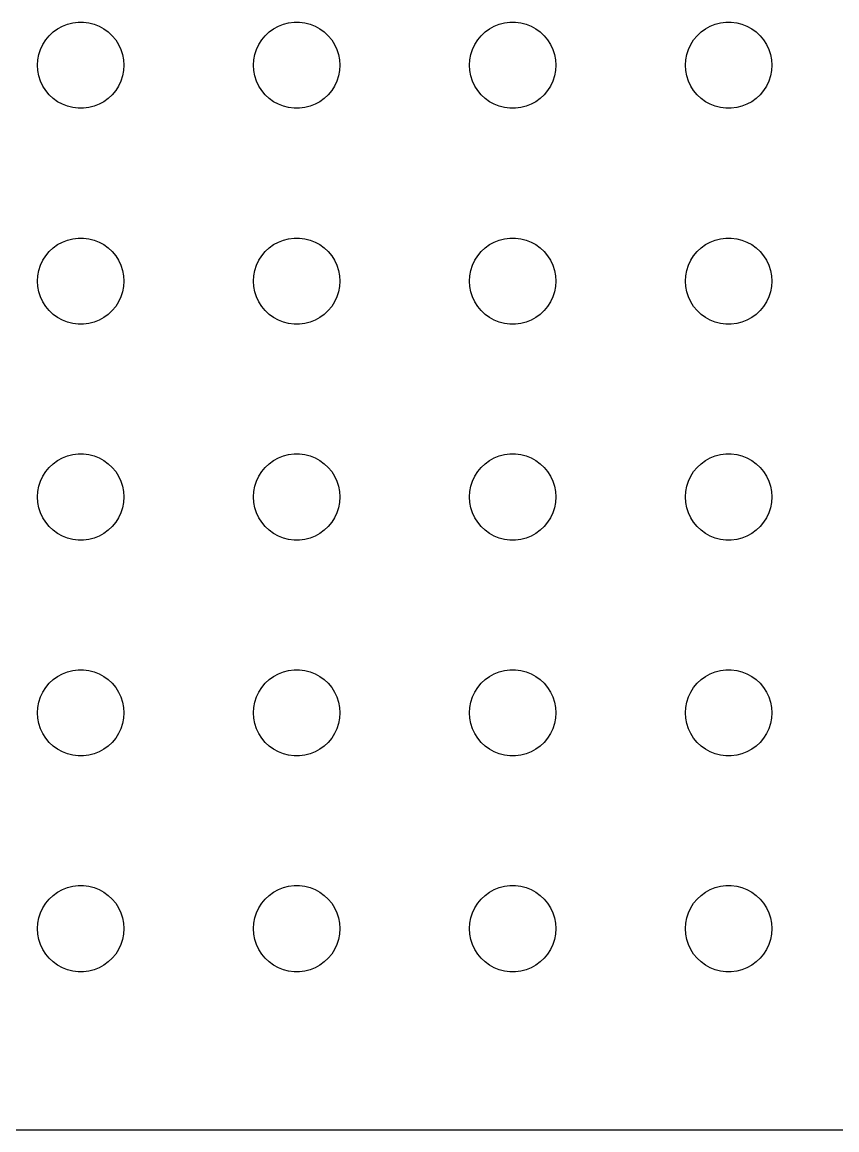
# Model space of a CAD drawing. Header units: metres. Extents: x -112 to 112, y -82 to 82.
# Drawn here: x -32.04 to -3.74, y -81.99 to -43.5 of the extents above; entities that cross this region are included whole.
import ezdxf

# ---------------------------------------------------------------- set-up
doc = ezdxf.new("R2010")
doc.units = ezdxf.units.M

msp = doc.modelspace()

# ---------------------------------------------------------------- linework, layer by layer
for p, q in [((-31.0934, -43.9732), (-30.9561, -43.8442)), ((-30.9561, -43.8442), (-30.8037, -43.7335)), ((-30.8037, -43.7335), (-30.6387, -43.6428)), ((-30.6387, -43.6428), (-30.4635, -43.5734)), ((-30.4635, -43.5734), (-30.2811, -43.5266)), ((-30.2811, -43.5266), (-30.0942, -43.503)), ((-30.0942, -43.503), (-29.9058, -43.503)), ((-29.9058, -43.503), (-29.7189, -43.5266)), ((-29.7189, -43.5266), (-29.5365, -43.5734)), ((-29.5365, -43.5734), (-29.3613, -43.6428)), ((-29.3613, -43.6428), (-29.1963, -43.7335)), ((-29.1963, -43.7335), (-29.0439, -43.8442)), ((-29.0439, -43.8442), (-28.9065, -43.9732)), ((-23.5934, -43.9732), (-23.4561, -43.8442)), ((-23.4561, -43.8442), (-23.3037, -43.7335)), ((-23.3037, -43.7335), (-23.1387, -43.6428)), ((-23.1387, -43.6428), (-22.9635, -43.5734)), ((-22.9635, -43.5734), (-22.7811, -43.5266)), ((-22.7811, -43.5266), (-22.5942, -43.503)), ((-22.5942, -43.503), (-22.4058, -43.503)), ((-22.4058, -43.503), (-22.2189, -43.5266)), ((-22.2189, -43.5266), (-22.0365, -43.5734)), ((-22.0365, -43.5734), (-21.8613, -43.6428)), ((-21.8613, -43.6428), (-21.6963, -43.7335)), ((-21.6963, -43.7335), (-21.5439, -43.8442)), ((-21.5439, -43.8442), (-21.4065, -43.9732)), ((-16.0934, -43.9732), (-15.9561, -43.8442)), ((-15.9561, -43.8442), (-15.8037, -43.7335)), ((-15.8037, -43.7335), (-15.6387, -43.6428)), ((-15.6387, -43.6428), (-15.4635, -43.5734)), ((-15.4635, -43.5734), (-15.2811, -43.5266)), ((-15.2811, -43.5266), (-15.0942, -43.503)), ((-15.0942, -43.503), (-14.9058, -43.503)), ((-14.9058, -43.503), (-14.7189, -43.5266)), ((-14.7189, -43.5266), (-14.5365, -43.5734)), ((-14.5365, -43.5734), (-14.3613, -43.6428)), ((-14.3613, -43.6428), (-14.1963, -43.7335)), ((-14.1963, -43.7335), (-14.0439, -43.8442)), ((-14.0439, -43.8442), (-13.9065, -43.9732)), ((-8.59344, -43.9732), (-8.45613, -43.8442)), ((-8.45613, -43.8442), (-8.30373, -43.7335)), ((-8.30373, -43.7335), (-8.13866, -43.6428)), ((-8.13866, -43.6428), (-7.96352, -43.5734)), ((-7.96352, -43.5734), (-7.78107, -43.5266)), ((-7.78107, -43.5266), (-7.59418, -43.503)), ((-7.59418, -43.503), (-7.40581, -43.503)), ((-7.40581, -43.503), (-7.21892, -43.5266)), ((-7.21892, -43.5266), (-7.03647, -43.5734)), ((-7.03647, -43.5734), (-6.86133, -43.6428)), ((-6.86133, -43.6428), (-6.69626, -43.7335)), ((-6.69626, -43.7335), (-6.54385, -43.8442)), ((-6.54385, -43.8442), (-6.40654, -43.9732)), ((-31.3145, -44.2774), (-31.2135, -44.1183)), ((-31.2135, -44.1183), (-31.0934, -43.9732)), ((-28.9065, -43.9732), (-28.7865, -44.1183)), ((-28.7865, -44.1183), (-28.6855, -44.2774)), ((-23.8145, -44.2774), (-23.7135, -44.1183)), ((-23.7135, -44.1183), (-23.5934, -43.9732)), ((-21.4065, -43.9732), (-21.2865, -44.1183)), ((-21.2865, -44.1183), (-21.1855, -44.2774)), ((-16.3145, -44.2774), (-16.2135, -44.1183)), ((-16.2135, -44.1183), (-16.0934, -43.9732)), ((-13.9065, -43.9732), (-13.7865, -44.1183)), ((-13.7865, -44.1183), (-13.6855, -44.2774)), ((-8.81445, -44.2774), (-8.71352, -44.1183)), ((-8.71352, -44.1183), (-8.59344, -43.9732)), ((-6.40654, -43.9732), (-6.28647, -44.1183)), ((-6.28647, -44.1183), (-6.18553, -44.2774)), ((-31.4882, -44.812), (-31.4529, -44.627)), ((-31.4529, -44.627), (-31.3947, -44.4478)), ((-31.3947, -44.4478), (-31.3145, -44.2774)), ((-28.6855, -44.2774), (-28.6053, -44.4478)), ((-28.6053, -44.4478), (-28.5471, -44.627)), ((-28.5471, -44.627), (-28.5118, -44.812)), ((-23.9882, -44.812), (-23.9529, -44.627)), ((-23.9529, -44.627), (-23.8947, -44.4478)), ((-23.8947, -44.4478), (-23.8145, -44.2774)), ((-21.1855, -44.2774), (-21.1053, -44.4478)), ((-21.1053, -44.4478), (-21.0471, -44.627)), ((-21.0471, -44.627), (-21.0118, -44.812)), ((-16.4882, -44.812), (-16.4529, -44.627)), ((-16.4529, -44.627), (-16.3947, -44.4478)), ((-16.3947, -44.4478), (-16.3145, -44.2774)), ((-13.6855, -44.2774), (-13.6053, -44.4478)), ((-13.6053, -44.4478), (-13.5471, -44.627)), ((-13.5471, -44.627), (-13.5118, -44.812)), ((-8.98816, -44.812), (-8.95287, -44.627)), ((-8.95287, -44.627), (-8.89465, -44.4478)), ((-8.89465, -44.4478), (-8.81445, -44.2774)), ((-6.18553, -44.2774), (-6.10533, -44.4478)), ((-6.10533, -44.4478), (-6.04712, -44.627)), ((-6.04712, -44.627), (-6.01183, -44.812)), ((-31.5, -45), (-31.4882, -44.812)), ((-31.4882, -45.188), (-31.5, -45)), ((-28.5118, -44.812), (-28.5, -45)), ((-28.5, -45), (-28.5118, -45.188)), ((-24, -45), (-23.9882, -44.812)), ((-23.9882, -45.188), (-24, -45)), ((-21.0118, -44.812), (-21, -45)), ((-21, -45), (-21.0118, -45.188)), ((-16.5, -45), (-16.4882, -44.812)), ((-16.4882, -45.188), (-16.5, -45)), ((-13.5118, -44.812), (-13.5, -45)), ((-13.5, -45), (-13.5118, -45.188)), ((-9, -45), (-8.98816, -44.812)), ((-8.98816, -45.188), (-9, -45)), ((-6.01183, -44.812), (-6, -45)), ((-6, -45), (-6.01183, -45.188)), ((-31.4529, -45.373), (-31.4882, -45.188)), ((-31.3947, -45.5522), (-31.4529, -45.373)), ((-28.5471, -45.373), (-28.6053, -45.5522)), ((-28.5118, -45.188), (-28.5471, -45.373)), ((-23.9529, -45.373), (-23.9882, -45.188)), ((-23.8947, -45.5522), (-23.9529, -45.373)), ((-21.0471, -45.373), (-21.1053, -45.5522)), ((-21.0118, -45.188), (-21.0471, -45.373)), ((-16.4529, -45.373), (-16.4882, -45.188)), ((-16.3947, -45.5522), (-16.4529, -45.373)), ((-13.5471, -45.373), (-13.6053, -45.5522)), ((-13.5118, -45.188), (-13.5471, -45.373)), ((-8.95287, -45.373), (-8.98816, -45.188)), ((-8.89465, -45.5522), (-8.95287, -45.373)), ((-6.04712, -45.373), (-6.10533, -45.5522)), ((-6.01183, -45.188), (-6.04712, -45.373)), ((-31.3145, -45.7226), (-31.3947, -45.5522)), ((-31.2135, -45.8817), (-31.3145, -45.7226)), ((-28.6855, -45.7226), (-28.7865, -45.8817)), ((-28.6053, -45.5522), (-28.6855, -45.7226)), ((-23.8145, -45.7226), (-23.8947, -45.5522)), ((-23.7135, -45.8817), (-23.8145, -45.7226)), ((-21.1855, -45.7226), (-21.2865, -45.8817)), ((-21.1053, -45.5522), (-21.1855, -45.7226)), ((-16.3145, -45.7226), (-16.3947, -45.5522)), ((-16.2135, -45.8817), (-16.3145, -45.7226)), ((-13.6855, -45.7226), (-13.7865, -45.8817)), ((-13.6053, -45.5522), (-13.6855, -45.7226)), ((-8.81445, -45.7226), (-8.89465, -45.5522)), ((-8.71352, -45.8817), (-8.81445, -45.7226)), ((-6.18553, -45.7226), (-6.28647, -45.8817)), ((-6.10533, -45.5522), (-6.18553, -45.7226)), ((-31.0934, -46.0268), (-31.2135, -45.8817)), ((-30.9561, -46.1558), (-31.0934, -46.0268)), ((-30.8037, -46.2665), (-30.9561, -46.1558)), ((-29.0439, -46.1558), (-29.1963, -46.2665)), ((-28.9065, -46.0268), (-29.0439, -46.1558)), ((-28.7865, -45.8817), (-28.9065, -46.0268)), ((-23.5934, -46.0268), (-23.7135, -45.8817)), ((-23.4561, -46.1558), (-23.5934, -46.0268)), ((-23.3037, -46.2665), (-23.4561, -46.1558)), ((-21.5439, -46.1558), (-21.6963, -46.2665)), ((-21.4065, -46.0268), (-21.5439, -46.1558)), ((-21.2865, -45.8817), (-21.4065, -46.0268)), ((-16.0934, -46.0268), (-16.2135, -45.8817)), ((-15.9561, -46.1558), (-16.0934, -46.0268)), ((-15.8037, -46.2665), (-15.9561, -46.1558)), ((-14.0439, -46.1558), (-14.1963, -46.2665)), ((-13.9065, -46.0268), (-14.0439, -46.1558)), ((-13.7865, -45.8817), (-13.9065, -46.0268)), ((-8.59344, -46.0268), (-8.71352, -45.8817)), ((-8.45613, -46.1558), (-8.59344, -46.0268)), ((-8.30373, -46.2665), (-8.45613, -46.1558)), ((-6.54385, -46.1558), (-6.69626, -46.2665)), ((-6.40654, -46.0268), (-6.54385, -46.1558)), ((-6.28647, -45.8817), (-6.40654, -46.0268)), ((-30.6387, -46.3572), (-30.8037, -46.2665)), ((-30.4635, -46.4266), (-30.6387, -46.3572)), ((-30.2811, -46.4734), (-30.4635, -46.4266)), ((-30.0942, -46.497), (-30.2811, -46.4734)), ((-29.9058, -46.497), (-30.0942, -46.497)), ((-29.7189, -46.4734), (-29.9058, -46.497)), ((-29.5365, -46.4266), (-29.7189, -46.4734)), ((-29.3613, -46.3572), (-29.5365, -46.4266)), ((-29.1963, -46.2665), (-29.3613, -46.3572)), ((-23.1387, -46.3572), (-23.3037, -46.2665)), ((-22.9635, -46.4266), (-23.1387, -46.3572)), ((-22.7811, -46.4734), (-22.9635, -46.4266)), ((-22.5942, -46.497), (-22.7811, -46.4734)), ((-22.4058, -46.497), (-22.5942, -46.497)), ((-22.2189, -46.4734), (-22.4058, -46.497)), ((-22.0365, -46.4266), (-22.2189, -46.4734)), ((-21.8613, -46.3572), (-22.0365, -46.4266)), ((-21.6963, -46.2665), (-21.8613, -46.3572)), ((-15.6387, -46.3572), (-15.8037, -46.2665)), ((-15.4635, -46.4266), (-15.6387, -46.3572)), ((-15.2811, -46.4734), (-15.4635, -46.4266)), ((-15.0942, -46.497), (-15.2811, -46.4734)), ((-14.9058, -46.497), (-15.0942, -46.497)), ((-14.7189, -46.4734), (-14.9058, -46.497)), ((-14.5365, -46.4266), (-14.7189, -46.4734)), ((-14.3613, -46.3572), (-14.5365, -46.4266)), ((-14.1963, -46.2665), (-14.3613, -46.3572)), ((-8.13866, -46.3572), (-8.30373, -46.2665)), ((-7.96352, -46.4266), (-8.13866, -46.3572)), ((-7.78107, -46.4734), (-7.96352, -46.4266)), ((-7.59418, -46.497), (-7.78107, -46.4734)), ((-7.40581, -46.497), (-7.59418, -46.497)), ((-7.21892, -46.4734), (-7.40581, -46.497)), ((-7.03647, -46.4266), (-7.21892, -46.4734)), ((-6.86133, -46.3572), (-7.03647, -46.4266)), ((-6.69626, -46.2665), (-6.86133, -46.3572)), ((-30.8037, -51.2335), (-30.6387, -51.1428)), ((-30.6387, -51.1428), (-30.4635, -51.0734)), ((-30.4635, -51.0734), (-30.2811, -51.0266)), ((-30.2811, -51.0266), (-30.0942, -51.003)), ((-30.0942, -51.003), (-29.9058, -51.003)), ((-29.9058, -51.003), (-29.7189, -51.0266)), ((-29.7189, -51.0266), (-29.5365, -51.0734)), ((-29.5365, -51.0734), (-29.3613, -51.1428)), ((-29.3613, -51.1428), (-29.1963, -51.2335)), ((-23.3037, -51.2335), (-23.1387, -51.1428)), ((-23.1387, -51.1428), (-22.9635, -51.0734)), ((-22.9635, -51.0734), (-22.7811, -51.0266)), ((-22.7811, -51.0266), (-22.5942, -51.003)), ((-22.5942, -51.003), (-22.4058, -51.003)), ((-22.4058, -51.003), (-22.2189, -51.0266)), ((-22.2189, -51.0266), (-22.0365, -51.0734)), ((-22.0365, -51.0734), (-21.8613, -51.1428)), ((-21.8613, -51.1428), (-21.6963, -51.2335)), ((-15.8037, -51.2335), (-15.6387, -51.1428)), ((-15.6387, -51.1428), (-15.4635, -51.0734)), ((-15.4635, -51.0734), (-15.2811, -51.0266)), ((-15.2811, -51.0266), (-15.0942, -51.003)), ((-15.0942, -51.003), (-14.9058, -51.003)), ((-14.9058, -51.003), (-14.7189, -51.0266)), ((-14.7189, -51.0266), (-14.5365, -51.0734)), ((-14.5365, -51.0734), (-14.3613, -51.1428)), ((-14.3613, -51.1428), (-14.1963, -51.2335)), ((-8.30373, -51.2335), (-8.13866, -51.1428)), ((-8.13866, -51.1428), (-7.96352, -51.0734)), ((-7.96352, -51.0734), (-7.78107, -51.0266)), ((-7.78107, -51.0266), (-7.59418, -51.003)), ((-7.59418, -51.003), (-7.40581, -51.003)), ((-7.40581, -51.003), (-7.21892, -51.0266)), ((-7.21892, -51.0266), (-7.03647, -51.0734)), ((-7.03647, -51.0734), (-6.86133, -51.1428)), ((-6.86133, -51.1428), (-6.69626, -51.2335)), ((-31.2135, -51.6183), (-31.0934, -51.4732)), ((-31.0934, -51.4732), (-30.9561, -51.3442)), ((-30.9561, -51.3442), (-30.8037, -51.2335)), ((-29.1963, -51.2335), (-29.0439, -51.3442)), ((-29.0439, -51.3442), (-28.9065, -51.4732)), ((-28.9065, -51.4732), (-28.7865, -51.6183)), ((-23.7135, -51.6183), (-23.5934, -51.4732)), ((-23.5934, -51.4732), (-23.4561, -51.3442)), ((-23.4561, -51.3442), (-23.3037, -51.2335)), ((-21.6963, -51.2335), (-21.5439, -51.3442)), ((-21.5439, -51.3442), (-21.4065, -51.4732)), ((-21.4065, -51.4732), (-21.2865, -51.6183)), ((-16.2135, -51.6183), (-16.0934, -51.4732)), ((-16.0934, -51.4732), (-15.9561, -51.3442)), ((-15.9561, -51.3442), (-15.8037, -51.2335)), ((-14.1963, -51.2335), (-14.0439, -51.3442)), ((-14.0439, -51.3442), (-13.9065, -51.4732)), ((-13.9065, -51.4732), (-13.7865, -51.6183)), ((-8.71352, -51.6183), (-8.59344, -51.4732)), ((-8.59344, -51.4732), (-8.45613, -51.3442)), ((-8.45613, -51.3442), (-8.30373, -51.2335)), ((-6.69626, -51.2335), (-6.54385, -51.3442)), ((-6.54385, -51.3442), (-6.40654, -51.4732)), ((-6.40654, -51.4732), (-6.28647, -51.6183)), ((-31.4529, -52.127), (-31.3947, -51.9478)), ((-31.3947, -51.9478), (-31.3145, -51.7774)), ((-31.3145, -51.7774), (-31.2135, -51.6183)), ((-28.7865, -51.6183), (-28.6855, -51.7774)), ((-28.6855, -51.7774), (-28.6053, -51.9478)), ((-28.6053, -51.9478), (-28.5471, -52.127)), ((-23.9529, -52.127), (-23.8947, -51.9478)), ((-23.8947, -51.9478), (-23.8145, -51.7774)), ((-23.8145, -51.7774), (-23.7135, -51.6183)), ((-21.2865, -51.6183), (-21.1855, -51.7774)), ((-21.1855, -51.7774), (-21.1053, -51.9478)), ((-21.1053, -51.9478), (-21.0471, -52.127)), ((-16.4529, -52.127), (-16.3947, -51.9478)), ((-16.3947, -51.9478), (-16.3145, -51.7774)), ((-16.3145, -51.7774), (-16.2135, -51.6183)), ((-13.7865, -51.6183), (-13.6855, -51.7774)), ((-13.6855, -51.7774), (-13.6053, -51.9478)), ((-13.6053, -51.9478), (-13.5471, -52.127)), ((-8.95287, -52.127), (-8.89465, -51.9478)), ((-8.89465, -51.9478), (-8.81445, -51.7774)), ((-8.81445, -51.7774), (-8.71352, -51.6183)), ((-6.28647, -51.6183), (-6.18553, -51.7774)), ((-6.18553, -51.7774), (-6.10533, -51.9478)), ((-6.10533, -51.9478), (-6.04712, -52.127)), ((-31.5, -52.5), (-31.4882, -52.312)), ((-31.4882, -52.312), (-31.4529, -52.127)), ((-28.5471, -52.127), (-28.5118, -52.312)), ((-28.5118, -52.312), (-28.5, -52.5)), ((-24, -52.5), (-23.9882, -52.312)), ((-23.9882, -52.312), (-23.9529, -52.127)), ((-21.0471, -52.127), (-21.0118, -52.312)), ((-21.0118, -52.312), (-21, -52.5)), ((-16.5, -52.5), (-16.4882, -52.312)), ((-16.4882, -52.312), (-16.4529, -52.127)), ((-13.5471, -52.127), (-13.5118, -52.312)), ((-13.5118, -52.312), (-13.5, -52.5)), ((-9, -52.5), (-8.98816, -52.312)), ((-8.98816, -52.312), (-8.95287, -52.127)), ((-6.04712, -52.127), (-6.01183, -52.312)), ((-6.01183, -52.312), (-6, -52.5)), ((-31.4882, -52.688), (-31.5, -52.5)), ((-31.4529, -52.873), (-31.4882, -52.688)), ((-28.5118, -52.688), (-28.5471, -52.873)), ((-28.5, -52.5), (-28.5118, -52.688)), ((-23.9882, -52.688), (-24, -52.5)), ((-23.9529, -52.873), (-23.9882, -52.688)), ((-21.0118, -52.688), (-21.0471, -52.873)), ((-21, -52.5), (-21.0118, -52.688)), ((-16.4882, -52.688), (-16.5, -52.5)), ((-16.4529, -52.873), (-16.4882, -52.688)), ((-13.5118, -52.688), (-13.5471, -52.873)), ((-13.5, -52.5), (-13.5118, -52.688)), ((-8.98816, -52.688), (-9, -52.5)), ((-8.95287, -52.873), (-8.98816, -52.688)), ((-6.01183, -52.688), (-6.04712, -52.873)), ((-6, -52.5), (-6.01183, -52.688)), ((-31.3947, -53.0522), (-31.4529, -52.873)), ((-31.3145, -53.2226), (-31.3947, -53.0522)), ((-28.6053, -53.0522), (-28.6855, -53.2226)), ((-28.5471, -52.873), (-28.6053, -53.0522)), ((-23.8947, -53.0522), (-23.9529, -52.873)), ((-23.8145, -53.2226), (-23.8947, -53.0522)), ((-21.1053, -53.0522), (-21.1855, -53.2226)), ((-21.0471, -52.873), (-21.1053, -53.0522)), ((-16.3947, -53.0522), (-16.4529, -52.873)), ((-16.3145, -53.2226), (-16.3947, -53.0522)), ((-13.6053, -53.0522), (-13.6855, -53.2226)), ((-13.5471, -52.873), (-13.6053, -53.0522)), ((-8.89465, -53.0522), (-8.95287, -52.873)), ((-8.81445, -53.2226), (-8.89465, -53.0522)), ((-6.10533, -53.0522), (-6.18553, -53.2226)), ((-6.04712, -52.873), (-6.10533, -53.0522)), ((-31.2135, -53.3817), (-31.3145, -53.2226)), ((-31.0934, -53.5268), (-31.2135, -53.3817)), ((-28.7865, -53.3817), (-28.9065, -53.5268)), ((-28.6855, -53.2226), (-28.7865, -53.3817)), ((-23.7135, -53.3817), (-23.8145, -53.2226)), ((-23.5934, -53.5268), (-23.7135, -53.3817)), ((-21.2865, -53.3817), (-21.4065, -53.5268)), ((-21.1855, -53.2226), (-21.2865, -53.3817)), ((-16.2135, -53.3817), (-16.3145, -53.2226)), ((-16.0934, -53.5268), (-16.2135, -53.3817)), ((-13.7865, -53.3817), (-13.9065, -53.5268)), ((-13.6855, -53.2226), (-13.7865, -53.3817)), ((-8.71352, -53.3817), (-8.81445, -53.2226)), ((-8.59344, -53.5268), (-8.71352, -53.3817)), ((-6.28647, -53.3817), (-6.40654, -53.5268)), ((-6.18553, -53.2226), (-6.28647, -53.3817)), ((-30.9561, -53.6558), (-31.0934, -53.5268)), ((-30.8037, -53.7665), (-30.9561, -53.6558)), ((-30.6387, -53.8572), (-30.8037, -53.7665)), ((-30.4635, -53.9266), (-30.6387, -53.8572)), ((-29.3613, -53.8572), (-29.5365, -53.9266)), ((-29.1963, -53.7665), (-29.3613, -53.8572)), ((-29.0439, -53.6558), (-29.1963, -53.7665)), ((-28.9065, -53.5268), (-29.0439, -53.6558)), ((-23.4561, -53.6558), (-23.5934, -53.5268)), ((-23.3037, -53.7665), (-23.4561, -53.6558)), ((-23.1387, -53.8572), (-23.3037, -53.7665)), ((-22.9635, -53.9266), (-23.1387, -53.8572)), ((-21.8613, -53.8572), (-22.0365, -53.9266)), ((-21.6963, -53.7665), (-21.8613, -53.8572)), ((-21.5439, -53.6558), (-21.6963, -53.7665)), ((-21.4065, -53.5268), (-21.5439, -53.6558)), ((-15.9561, -53.6558), (-16.0934, -53.5268)), ((-15.8037, -53.7665), (-15.9561, -53.6558)), ((-15.6387, -53.8572), (-15.8037, -53.7665)), ((-15.4635, -53.9266), (-15.6387, -53.8572)), ((-14.3613, -53.8572), (-14.5365, -53.9266)), ((-14.1963, -53.7665), (-14.3613, -53.8572)), ((-14.0439, -53.6558), (-14.1963, -53.7665)), ((-13.9065, -53.5268), (-14.0439, -53.6558)), ((-8.45613, -53.6558), (-8.59344, -53.5268)), ((-8.30373, -53.7665), (-8.45613, -53.6558)), ((-8.13866, -53.8572), (-8.30373, -53.7665)), ((-7.96352, -53.9266), (-8.13866, -53.8572)), ((-6.86133, -53.8572), (-7.03647, -53.9266)), ((-6.69626, -53.7665), (-6.86133, -53.8572)), ((-6.54385, -53.6558), (-6.69626, -53.7665)), ((-6.40654, -53.5268), (-6.54385, -53.6558)), ((-30.2811, -53.9734), (-30.4635, -53.9266)), ((-30.0942, -53.997), (-30.2811, -53.9734)), ((-29.9058, -53.997), (-30.0942, -53.997)), ((-29.7189, -53.9734), (-29.9058, -53.997)), ((-29.5365, -53.9266), (-29.7189, -53.9734)), ((-22.7811, -53.9734), (-22.9635, -53.9266)), ((-22.5942, -53.997), (-22.7811, -53.9734)), ((-22.4058, -53.997), (-22.5942, -53.997)), ((-22.2189, -53.9734), (-22.4058, -53.997)), ((-22.0365, -53.9266), (-22.2189, -53.9734)), ((-15.2811, -53.9734), (-15.4635, -53.9266)), ((-15.0942, -53.997), (-15.2811, -53.9734)), ((-14.9058, -53.997), (-15.0942, -53.997)), ((-14.7189, -53.9734), (-14.9058, -53.997)), ((-14.5365, -53.9266), (-14.7189, -53.9734)), ((-7.78107, -53.9734), (-7.96352, -53.9266)), ((-7.59418, -53.997), (-7.78107, -53.9734)), ((-7.40581, -53.997), (-7.59418, -53.997)), ((-7.21892, -53.9734), (-7.40581, -53.997)), ((-7.03647, -53.9266), (-7.21892, -53.9734)), ((-31.0934, -58.9732), (-30.9561, -58.8442)), ((-30.9561, -58.8442), (-30.8037, -58.7335)), ((-30.8037, -58.7335), (-30.6387, -58.6428)), ((-30.6387, -58.6428), (-30.4635, -58.5734)), ((-30.4635, -58.5734), (-30.2811, -58.5266)), ((-30.2811, -58.5266), (-30.0942, -58.503)), ((-30.0942, -58.503), (-29.9058, -58.503)), ((-29.9058, -58.503), (-29.7189, -58.5266)), ((-29.7189, -58.5266), (-29.5365, -58.5734)), ((-29.5365, -58.5734), (-29.3613, -58.6428)), ((-29.3613, -58.6428), (-29.1963, -58.7335)), ((-29.1963, -58.7335), (-29.0439, -58.8442)), ((-29.0439, -58.8442), (-28.9065, -58.9732)), ((-23.5934, -58.9732), (-23.4561, -58.8442)), ((-23.4561, -58.8442), (-23.3037, -58.7335)), ((-23.3037, -58.7335), (-23.1387, -58.6428)), ((-23.1387, -58.6428), (-22.9635, -58.5734)), ((-22.9635, -58.5734), (-22.7811, -58.5266)), ((-22.7811, -58.5266), (-22.5942, -58.503)), ((-22.5942, -58.503), (-22.4058, -58.503)), ((-22.4058, -58.503), (-22.2189, -58.5266)), ((-22.2189, -58.5266), (-22.0365, -58.5734)), ((-22.0365, -58.5734), (-21.8613, -58.6428)), ((-21.8613, -58.6428), (-21.6963, -58.7335)), ((-21.6963, -58.7335), (-21.5439, -58.8442)), ((-21.5439, -58.8442), (-21.4065, -58.9732)), ((-16.0934, -58.9732), (-15.9561, -58.8442)), ((-15.9561, -58.8442), (-15.8037, -58.7335)), ((-15.8037, -58.7335), (-15.6387, -58.6428)), ((-15.6387, -58.6428), (-15.4635, -58.5734)), ((-15.4635, -58.5734), (-15.2811, -58.5266)), ((-15.2811, -58.5266), (-15.0942, -58.503)), ((-15.0942, -58.503), (-14.9058, -58.503)), ((-14.9058, -58.503), (-14.7189, -58.5266)), ((-14.7189, -58.5266), (-14.5365, -58.5734)), ((-14.5365, -58.5734), (-14.3613, -58.6428)), ((-14.3613, -58.6428), (-14.1963, -58.7335)), ((-14.1963, -58.7335), (-14.0439, -58.8442)), ((-14.0439, -58.8442), (-13.9065, -58.9732)), ((-8.59344, -58.9732), (-8.45613, -58.8442)), ((-8.45613, -58.8442), (-8.30373, -58.7335)), ((-8.30373, -58.7335), (-8.13866, -58.6428)), ((-8.13866, -58.6428), (-7.96352, -58.5734)), ((-7.96352, -58.5734), (-7.78107, -58.5266)), ((-7.78107, -58.5266), (-7.59418, -58.503)), ((-7.59418, -58.503), (-7.40581, -58.503)), ((-7.40581, -58.503), (-7.21892, -58.5266)), ((-7.21892, -58.5266), (-7.03647, -58.5734)), ((-7.03647, -58.5734), (-6.86133, -58.6428)), ((-6.86133, -58.6428), (-6.69626, -58.7335)), ((-6.69626, -58.7335), (-6.54385, -58.8442)), ((-6.54385, -58.8442), (-6.40654, -58.9732)), ((-31.3145, -59.2774), (-31.2135, -59.1183)), ((-31.2135, -59.1183), (-31.0934, -58.9732)), ((-28.9065, -58.9732), (-28.7865, -59.1183)), ((-28.7865, -59.1183), (-28.6855, -59.2774)), ((-23.8145, -59.2774), (-23.7135, -59.1183)), ((-23.7135, -59.1183), (-23.5934, -58.9732)), ((-21.4065, -58.9732), (-21.2865, -59.1183)), ((-21.2865, -59.1183), (-21.1855, -59.2774)), ((-16.3145, -59.2774), (-16.2135, -59.1183)), ((-16.2135, -59.1183), (-16.0934, -58.9732)), ((-13.9065, -58.9732), (-13.7865, -59.1183)), ((-13.7865, -59.1183), (-13.6855, -59.2774)), ((-8.81445, -59.2774), (-8.71352, -59.1183)), ((-8.71352, -59.1183), (-8.59344, -58.9732)), ((-6.40654, -58.9732), (-6.28647, -59.1183)), ((-6.28647, -59.1183), (-6.18553, -59.2774)), ((-31.4882, -59.812), (-31.4529, -59.627)), ((-31.4529, -59.627), (-31.3947, -59.4478)), ((-31.3947, -59.4478), (-31.3145, -59.2774)), ((-28.6855, -59.2774), (-28.6053, -59.4478)), ((-28.6053, -59.4478), (-28.5471, -59.627)), ((-28.5471, -59.627), (-28.5118, -59.812)), ((-23.9882, -59.812), (-23.9529, -59.627)), ((-23.9529, -59.627), (-23.8947, -59.4478)), ((-23.8947, -59.4478), (-23.8145, -59.2774)), ((-21.1855, -59.2774), (-21.1053, -59.4478)), ((-21.1053, -59.4478), (-21.0471, -59.627)), ((-21.0471, -59.627), (-21.0118, -59.812)), ((-16.4882, -59.812), (-16.4529, -59.627)), ((-16.4529, -59.627), (-16.3947, -59.4478)), ((-16.3947, -59.4478), (-16.3145, -59.2774)), ((-13.6855, -59.2774), (-13.6053, -59.4478)), ((-13.6053, -59.4478), (-13.5471, -59.627)), ((-13.5471, -59.627), (-13.5118, -59.812)), ((-8.98816, -59.812), (-8.95287, -59.627)), ((-8.95287, -59.627), (-8.89465, -59.4478)), ((-8.89465, -59.4478), (-8.81445, -59.2774)), ((-6.18553, -59.2774), (-6.10533, -59.4478)), ((-6.10533, -59.4478), (-6.04712, -59.627)), ((-6.04712, -59.627), (-6.01183, -59.812)), ((-31.5, -60), (-31.4882, -59.812)), ((-31.4882, -60.188), (-31.5, -60)), ((-28.5118, -59.812), (-28.5, -60)), ((-28.5, -60), (-28.5118, -60.188)), ((-24, -60), (-23.9882, -59.812)), ((-23.9882, -60.188), (-24, -60)), ((-21.0118, -59.812), (-21, -60)), ((-21, -60), (-21.0118, -60.188)), ((-16.5, -60), (-16.4882, -59.812)), ((-16.4882, -60.188), (-16.5, -60)), ((-13.5118, -59.812), (-13.5, -60)), ((-13.5, -60), (-13.5118, -60.188)), ((-9, -60), (-8.98816, -59.812)), ((-8.98816, -60.188), (-9, -60)), ((-6.01183, -59.812), (-6, -60)), ((-6, -60), (-6.01183, -60.188)), ((-31.4529, -60.373), (-31.4882, -60.188)), ((-31.3947, -60.5522), (-31.4529, -60.373)), ((-28.5471, -60.373), (-28.6053, -60.5522)), ((-28.5118, -60.188), (-28.5471, -60.373)), ((-23.9529, -60.373), (-23.9882, -60.188)), ((-23.8947, -60.5522), (-23.9529, -60.373)), ((-21.0471, -60.373), (-21.1053, -60.5522)), ((-21.0118, -60.188), (-21.0471, -60.373)), ((-16.4529, -60.373), (-16.4882, -60.188)), ((-16.3947, -60.5522), (-16.4529, -60.373)), ((-13.5471, -60.373), (-13.6053, -60.5522)), ((-13.5118, -60.188), (-13.5471, -60.373)), ((-8.95287, -60.373), (-8.98816, -60.188)), ((-8.89465, -60.5522), (-8.95287, -60.373)), ((-6.04712, -60.373), (-6.10533, -60.5522)), ((-6.01183, -60.188), (-6.04712, -60.373)), ((-31.3145, -60.7226), (-31.3947, -60.5522)), ((-31.2135, -60.8817), (-31.3145, -60.7226)), ((-28.6855, -60.7226), (-28.7865, -60.8817)), ((-28.6053, -60.5522), (-28.6855, -60.7226)), ((-23.8145, -60.7226), (-23.8947, -60.5522)), ((-23.7135, -60.8817), (-23.8145, -60.7226)), ((-21.1855, -60.7226), (-21.2865, -60.8817)), ((-21.1053, -60.5522), (-21.1855, -60.7226)), ((-16.3145, -60.7226), (-16.3947, -60.5522)), ((-16.2135, -60.8817), (-16.3145, -60.7226)), ((-13.6855, -60.7226), (-13.7865, -60.8817)), ((-13.6053, -60.5522), (-13.6855, -60.7226)), ((-8.81445, -60.7226), (-8.89465, -60.5522)), ((-8.71352, -60.8817), (-8.81445, -60.7226)), ((-6.18553, -60.7226), (-6.28647, -60.8817)), ((-6.10533, -60.5522), (-6.18553, -60.7226)), ((-31.0934, -61.0268), (-31.2135, -60.8817)), ((-30.9561, -61.1558), (-31.0934, -61.0268)), ((-30.8037, -61.2665), (-30.9561, -61.1558)), ((-29.0439, -61.1558), (-29.1963, -61.2665)), ((-28.9065, -61.0268), (-29.0439, -61.1558)), ((-28.7865, -60.8817), (-28.9065, -61.0268)), ((-23.5934, -61.0268), (-23.7135, -60.8817)), ((-23.4561, -61.1558), (-23.5934, -61.0268)), ((-23.3037, -61.2665), (-23.4561, -61.1558)), ((-21.5439, -61.1558), (-21.6963, -61.2665)), ((-21.4065, -61.0268), (-21.5439, -61.1558)), ((-21.2865, -60.8817), (-21.4065, -61.0268)), ((-16.0934, -61.0268), (-16.2135, -60.8817)), ((-15.9561, -61.1558), (-16.0934, -61.0268)), ((-15.8037, -61.2665), (-15.9561, -61.1558)), ((-14.0439, -61.1558), (-14.1963, -61.2665)), ((-13.9065, -61.0268), (-14.0439, -61.1558)), ((-13.7865, -60.8817), (-13.9065, -61.0268)), ((-8.59344, -61.0268), (-8.71352, -60.8817)), ((-8.45613, -61.1558), (-8.59344, -61.0268)), ((-8.30373, -61.2665), (-8.45613, -61.1558)), ((-6.54385, -61.1558), (-6.69626, -61.2665)), ((-6.40654, -61.0268), (-6.54385, -61.1558)), ((-6.28647, -60.8817), (-6.40654, -61.0268)), ((-30.6387, -61.3572), (-30.8037, -61.2665)), ((-30.4635, -61.4266), (-30.6387, -61.3572)), ((-30.2811, -61.4734), (-30.4635, -61.4266)), ((-30.0942, -61.497), (-30.2811, -61.4734)), ((-29.9058, -61.497), (-30.0942, -61.497)), ((-29.7189, -61.4734), (-29.9058, -61.497)), ((-29.5365, -61.4266), (-29.7189, -61.4734)), ((-29.3613, -61.3572), (-29.5365, -61.4266)), ((-29.1963, -61.2665), (-29.3613, -61.3572)), ((-23.1387, -61.3572), (-23.3037, -61.2665)), ((-22.9635, -61.4266), (-23.1387, -61.3572)), ((-22.7811, -61.4734), (-22.9635, -61.4266)), ((-22.5942, -61.497), (-22.7811, -61.4734)), ((-22.4058, -61.497), (-22.5942, -61.497)), ((-22.2189, -61.4734), (-22.4058, -61.497)), ((-22.0365, -61.4266), (-22.2189, -61.4734)), ((-21.8613, -61.3572), (-22.0365, -61.4266)), ((-21.6963, -61.2665), (-21.8613, -61.3572)), ((-15.6387, -61.3572), (-15.8037, -61.2665)), ((-15.4635, -61.4266), (-15.6387, -61.3572)), ((-15.2811, -61.4734), (-15.4635, -61.4266)), ((-15.0942, -61.497), (-15.2811, -61.4734)), ((-14.9058, -61.497), (-15.0942, -61.497)), ((-14.7189, -61.4734), (-14.9058, -61.497)), ((-14.5365, -61.4266), (-14.7189, -61.4734)), ((-14.3613, -61.3572), (-14.5365, -61.4266)), ((-14.1963, -61.2665), (-14.3613, -61.3572)), ((-8.13866, -61.3572), (-8.30373, -61.2665)), ((-7.96352, -61.4266), (-8.13866, -61.3572)), ((-7.78107, -61.4734), (-7.96352, -61.4266)), ((-7.59418, -61.497), (-7.78107, -61.4734)), ((-7.40581, -61.497), (-7.59418, -61.497)), ((-7.21892, -61.4734), (-7.40581, -61.497)), ((-7.03647, -61.4266), (-7.21892, -61.4734)), ((-6.86133, -61.3572), (-7.03647, -61.4266)), ((-6.69626, -61.2665), (-6.86133, -61.3572)), ((-30.8037, -66.2335), (-30.6387, -66.1428)), ((-30.6387, -66.1428), (-30.4635, -66.0734)), ((-30.4635, -66.0734), (-30.2811, -66.0266)), ((-30.2811, -66.0266), (-30.0942, -66.003)), ((-30.0942, -66.003), (-29.9058, -66.003)), ((-29.9058, -66.003), (-29.7189, -66.0266)), ((-29.7189, -66.0266), (-29.5365, -66.0734)), ((-29.5365, -66.0734), (-29.3613, -66.1428)), ((-29.3613, -66.1428), (-29.1963, -66.2335)), ((-23.3037, -66.2335), (-23.1387, -66.1428)), ((-23.1387, -66.1428), (-22.9635, -66.0734)), ((-22.9635, -66.0734), (-22.7811, -66.0266)), ((-22.7811, -66.0266), (-22.5942, -66.003)), ((-22.5942, -66.003), (-22.4058, -66.003)), ((-22.4058, -66.003), (-22.2189, -66.0266)), ((-22.2189, -66.0266), (-22.0365, -66.0734)), ((-22.0365, -66.0734), (-21.8613, -66.1428)), ((-21.8613, -66.1428), (-21.6963, -66.2335)), ((-15.8037, -66.2335), (-15.6387, -66.1428)), ((-15.6387, -66.1428), (-15.4635, -66.0734)), ((-15.4635, -66.0734), (-15.2811, -66.0266)), ((-15.2811, -66.0266), (-15.0942, -66.003)), ((-15.0942, -66.003), (-14.9058, -66.003)), ((-14.9058, -66.003), (-14.7189, -66.0266)), ((-14.7189, -66.0266), (-14.5365, -66.0734)), ((-14.5365, -66.0734), (-14.3613, -66.1428)), ((-14.3613, -66.1428), (-14.1963, -66.2335)), ((-8.30373, -66.2335), (-8.13866, -66.1428)), ((-8.13866, -66.1428), (-7.96352, -66.0734)), ((-7.96352, -66.0734), (-7.78107, -66.0266)), ((-7.78107, -66.0266), (-7.59418, -66.003)), ((-7.59418, -66.003), (-7.40581, -66.003)), ((-7.40581, -66.003), (-7.21892, -66.0266)), ((-7.21892, -66.0266), (-7.03647, -66.0734)), ((-7.03647, -66.0734), (-6.86133, -66.1428)), ((-6.86133, -66.1428), (-6.69626, -66.2335)), ((-31.2135, -66.6183), (-31.0934, -66.4732)), ((-31.0934, -66.4732), (-30.9561, -66.3442)), ((-30.9561, -66.3442), (-30.8037, -66.2335)), ((-29.1963, -66.2335), (-29.0439, -66.3442)), ((-29.0439, -66.3442), (-28.9065, -66.4732)), ((-28.9065, -66.4732), (-28.7865, -66.6183)), ((-23.7135, -66.6183), (-23.5934, -66.4732)), ((-23.5934, -66.4732), (-23.4561, -66.3442)), ((-23.4561, -66.3442), (-23.3037, -66.2335)), ((-21.6963, -66.2335), (-21.5439, -66.3442)), ((-21.5439, -66.3442), (-21.4065, -66.4732)), ((-21.4065, -66.4732), (-21.2865, -66.6183)), ((-16.2135, -66.6183), (-16.0934, -66.4732)), ((-16.0934, -66.4732), (-15.9561, -66.3442)), ((-15.9561, -66.3442), (-15.8037, -66.2335)), ((-14.1963, -66.2335), (-14.0439, -66.3442)), ((-14.0439, -66.3442), (-13.9065, -66.4732)), ((-13.9065, -66.4732), (-13.7865, -66.6183)), ((-8.71352, -66.6183), (-8.59344, -66.4732)), ((-8.59344, -66.4732), (-8.45613, -66.3442)), ((-8.45613, -66.3442), (-8.30373, -66.2335)), ((-6.69626, -66.2335), (-6.54385, -66.3442)), ((-6.54385, -66.3442), (-6.40654, -66.4732)), ((-6.40654, -66.4732), (-6.28647, -66.6183)), ((-31.4529, -67.127), (-31.3947, -66.9478)), ((-31.3947, -66.9478), (-31.3145, -66.7774)), ((-31.3145, -66.7774), (-31.2135, -66.6183)), ((-28.7865, -66.6183), (-28.6855, -66.7774)), ((-28.6855, -66.7774), (-28.6053, -66.9478)), ((-28.6053, -66.9478), (-28.5471, -67.127)), ((-23.9529, -67.127), (-23.8947, -66.9478)), ((-23.8947, -66.9478), (-23.8145, -66.7774)), ((-23.8145, -66.7774), (-23.7135, -66.6183)), ((-21.2865, -66.6183), (-21.1855, -66.7774)), ((-21.1855, -66.7774), (-21.1053, -66.9478)), ((-21.1053, -66.9478), (-21.0471, -67.127)), ((-16.4529, -67.127), (-16.3947, -66.9478)), ((-16.3947, -66.9478), (-16.3145, -66.7774)), ((-16.3145, -66.7774), (-16.2135, -66.6183)), ((-13.7865, -66.6183), (-13.6855, -66.7774)), ((-13.6855, -66.7774), (-13.6053, -66.9478)), ((-13.6053, -66.9478), (-13.5471, -67.127)), ((-8.95287, -67.127), (-8.89465, -66.9478)), ((-8.89465, -66.9478), (-8.81445, -66.7774)), ((-8.81445, -66.7774), (-8.71352, -66.6183)), ((-6.28647, -66.6183), (-6.18553, -66.7774)), ((-6.18553, -66.7774), (-6.10533, -66.9478)), ((-6.10533, -66.9478), (-6.04712, -67.127)), ((-31.5, -67.5), (-31.4882, -67.312)), ((-31.4882, -67.312), (-31.4529, -67.127)), ((-28.5471, -67.127), (-28.5118, -67.312)), ((-28.5118, -67.312), (-28.5, -67.5)), ((-24, -67.5), (-23.9882, -67.312)), ((-23.9882, -67.312), (-23.9529, -67.127)), ((-21.0471, -67.127), (-21.0118, -67.312)), ((-21.0118, -67.312), (-21, -67.5)), ((-16.5, -67.5), (-16.4882, -67.312)), ((-16.4882, -67.312), (-16.4529, -67.127)), ((-13.5471, -67.127), (-13.5118, -67.312)), ((-13.5118, -67.312), (-13.5, -67.5)), ((-9, -67.5), (-8.98816, -67.312)), ((-8.98816, -67.312), (-8.95287, -67.127)), ((-6.04712, -67.127), (-6.01183, -67.312)), ((-6.01183, -67.312), (-6, -67.5)), ((-31.4882, -67.688), (-31.5, -67.5)), ((-31.4529, -67.873), (-31.4882, -67.688)), ((-28.5118, -67.688), (-28.5471, -67.873)), ((-28.5, -67.5), (-28.5118, -67.688)), ((-23.9882, -67.688), (-24, -67.5)), ((-23.9529, -67.873), (-23.9882, -67.688)), ((-21.0118, -67.688), (-21.0471, -67.873)), ((-21, -67.5), (-21.0118, -67.688)), ((-16.4882, -67.688), (-16.5, -67.5)), ((-16.4529, -67.873), (-16.4882, -67.688)), ((-13.5118, -67.688), (-13.5471, -67.873)), ((-13.5, -67.5), (-13.5118, -67.688)), ((-8.98816, -67.688), (-9, -67.5)), ((-8.95287, -67.873), (-8.98816, -67.688)), ((-6.01183, -67.688), (-6.04712, -67.873)), ((-6, -67.5), (-6.01183, -67.688)), ((-31.3947, -68.0522), (-31.4529, -67.873)), ((-31.3145, -68.2226), (-31.3947, -68.0522)), ((-28.6053, -68.0522), (-28.6855, -68.2226)), ((-28.5471, -67.873), (-28.6053, -68.0522)), ((-23.8947, -68.0522), (-23.9529, -67.873)), ((-23.8145, -68.2226), (-23.8947, -68.0522)), ((-21.1053, -68.0522), (-21.1855, -68.2226)), ((-21.0471, -67.873), (-21.1053, -68.0522)), ((-16.3947, -68.0522), (-16.4529, -67.873)), ((-16.3145, -68.2226), (-16.3947, -68.0522)), ((-13.6053, -68.0522), (-13.6855, -68.2226)), ((-13.5471, -67.873), (-13.6053, -68.0522)), ((-8.89465, -68.0522), (-8.95287, -67.873)), ((-8.81445, -68.2226), (-8.89465, -68.0522)), ((-6.10533, -68.0522), (-6.18553, -68.2226)), ((-6.04712, -67.873), (-6.10533, -68.0522)), ((-31.2135, -68.3817), (-31.3145, -68.2226)), ((-31.0934, -68.5268), (-31.2135, -68.3817)), ((-28.7865, -68.3817), (-28.9065, -68.5268)), ((-28.6855, -68.2226), (-28.7865, -68.3817)), ((-23.7135, -68.3817), (-23.8145, -68.2226)), ((-23.5934, -68.5268), (-23.7135, -68.3817)), ((-21.2865, -68.3817), (-21.4065, -68.5268)), ((-21.1855, -68.2226), (-21.2865, -68.3817)), ((-16.2135, -68.3817), (-16.3145, -68.2226)), ((-16.0934, -68.5268), (-16.2135, -68.3817)), ((-13.7865, -68.3817), (-13.9065, -68.5268)), ((-13.6855, -68.2226), (-13.7865, -68.3817)), ((-8.71352, -68.3817), (-8.81445, -68.2226)), ((-8.59344, -68.5268), (-8.71352, -68.3817)), ((-6.28647, -68.3817), (-6.40654, -68.5268)), ((-6.18553, -68.2226), (-6.28647, -68.3817)), ((-30.9561, -68.6558), (-31.0934, -68.5268)), ((-30.8037, -68.7665), (-30.9561, -68.6558)), ((-30.6387, -68.8572), (-30.8037, -68.7665)), ((-30.4635, -68.9266), (-30.6387, -68.8572)), ((-29.3613, -68.8572), (-29.5365, -68.9266)), ((-29.1963, -68.7665), (-29.3613, -68.8572)), ((-29.0439, -68.6558), (-29.1963, -68.7665)), ((-28.9065, -68.5268), (-29.0439, -68.6558)), ((-23.4561, -68.6558), (-23.5934, -68.5268)), ((-23.3037, -68.7665), (-23.4561, -68.6558)), ((-23.1387, -68.8572), (-23.3037, -68.7665)), ((-22.9635, -68.9266), (-23.1387, -68.8572)), ((-21.8613, -68.8572), (-22.0365, -68.9266)), ((-21.6963, -68.7665), (-21.8613, -68.8572)), ((-21.5439, -68.6558), (-21.6963, -68.7665)), ((-21.4065, -68.5268), (-21.5439, -68.6558)), ((-15.9561, -68.6558), (-16.0934, -68.5268)), ((-15.8037, -68.7665), (-15.9561, -68.6558)), ((-15.6387, -68.8572), (-15.8037, -68.7665)), ((-15.4635, -68.9266), (-15.6387, -68.8572)), ((-14.3613, -68.8572), (-14.5365, -68.9266)), ((-14.1963, -68.7665), (-14.3613, -68.8572)), ((-14.0439, -68.6558), (-14.1963, -68.7665)), ((-13.9065, -68.5268), (-14.0439, -68.6558)), ((-8.45613, -68.6558), (-8.59344, -68.5268)), ((-8.30373, -68.7665), (-8.45613, -68.6558)), ((-8.13866, -68.8572), (-8.30373, -68.7665)), ((-7.96352, -68.9266), (-8.13866, -68.8572)), ((-6.86133, -68.8572), (-7.03647, -68.9266)), ((-6.69626, -68.7665), (-6.86133, -68.8572)), ((-6.54385, -68.6558), (-6.69626, -68.7665)), ((-6.40654, -68.5268), (-6.54385, -68.6558)), ((-30.2811, -68.9734), (-30.4635, -68.9266)), ((-30.0942, -68.997), (-30.2811, -68.9734)), ((-29.9058, -68.997), (-30.0942, -68.997)), ((-29.7189, -68.9734), (-29.9058, -68.997)), ((-29.5365, -68.9266), (-29.7189, -68.9734)), ((-22.7811, -68.9734), (-22.9635, -68.9266)), ((-22.5942, -68.997), (-22.7811, -68.9734)), ((-22.4058, -68.997), (-22.5942, -68.997)), ((-22.2189, -68.9734), (-22.4058, -68.997)), ((-22.0365, -68.9266), (-22.2189, -68.9734)), ((-15.2811, -68.9734), (-15.4635, -68.9266)), ((-15.0942, -68.997), (-15.2811, -68.9734)), ((-14.9058, -68.997), (-15.0942, -68.997)), ((-14.7189, -68.9734), (-14.9058, -68.997)), ((-14.5365, -68.9266), (-14.7189, -68.9734)), ((-7.78107, -68.9734), (-7.96352, -68.9266)), ((-7.59418, -68.997), (-7.78107, -68.9734)), ((-7.40581, -68.997), (-7.59418, -68.997)), ((-7.21892, -68.9734), (-7.40581, -68.997)), ((-7.03647, -68.9266), (-7.21892, -68.9734)), ((-30.2811, -73.5266), (-30.0942, -73.503)), ((-30.0942, -73.503), (-29.9058, -73.503)), ((-29.9058, -73.503), (-29.7189, -73.5266)), ((-22.7811, -73.5266), (-22.5942, -73.503)), ((-22.5942, -73.503), (-22.4058, -73.503)), ((-22.4058, -73.503), (-22.2189, -73.5266)), ((-15.2811, -73.5266), (-15.0942, -73.503)), ((-15.0942, -73.503), (-14.9058, -73.503)), ((-14.9058, -73.503), (-14.7189, -73.5266)), ((-7.78107, -73.5266), (-7.59418, -73.503)), ((-7.59418, -73.503), (-7.40581, -73.503)), ((-7.40581, -73.503), (-7.21892, -73.5266)), ((-31.0934, -73.9732), (-30.9561, -73.8442)), ((-30.9561, -73.8442), (-30.8037, -73.7335)), ((-30.8037, -73.7335), (-30.6387, -73.6428)), ((-30.6387, -73.6428), (-30.4635, -73.5734)), ((-30.4635, -73.5734), (-30.2811, -73.5266)), ((-29.7189, -73.5266), (-29.5365, -73.5734)), ((-29.5365, -73.5734), (-29.3613, -73.6428)), ((-29.3613, -73.6428), (-29.1963, -73.7335)), ((-29.1963, -73.7335), (-29.0439, -73.8442)), ((-29.0439, -73.8442), (-28.9065, -73.9732)), ((-23.5934, -73.9732), (-23.4561, -73.8442)), ((-23.4561, -73.8442), (-23.3037, -73.7335)), ((-23.3037, -73.7335), (-23.1387, -73.6428)), ((-23.1387, -73.6428), (-22.9635, -73.5734)), ((-22.9635, -73.5734), (-22.7811, -73.5266)), ((-22.2189, -73.5266), (-22.0365, -73.5734)), ((-22.0365, -73.5734), (-21.8613, -73.6428)), ((-21.8613, -73.6428), (-21.6963, -73.7335)), ((-21.6963, -73.7335), (-21.5439, -73.8442)), ((-21.5439, -73.8442), (-21.4065, -73.9732)), ((-16.0934, -73.9732), (-15.9561, -73.8442)), ((-15.9561, -73.8442), (-15.8037, -73.7335)), ((-15.8037, -73.7335), (-15.6387, -73.6428)), ((-15.6387, -73.6428), (-15.4635, -73.5734)), ((-15.4635, -73.5734), (-15.2811, -73.5266)), ((-14.7189, -73.5266), (-14.5365, -73.5734)), ((-14.5365, -73.5734), (-14.3613, -73.6428)), ((-14.3613, -73.6428), (-14.1963, -73.7335)), ((-14.1963, -73.7335), (-14.0439, -73.8442)), ((-14.0439, -73.8442), (-13.9065, -73.9732)), ((-8.59344, -73.9732), (-8.45613, -73.8442)), ((-8.45613, -73.8442), (-8.30373, -73.7335)), ((-8.30373, -73.7335), (-8.13866, -73.6428)), ((-8.13866, -73.6428), (-7.96352, -73.5734)), ((-7.96352, -73.5734), (-7.78107, -73.5266)), ((-7.21892, -73.5266), (-7.03647, -73.5734)), ((-7.03647, -73.5734), (-6.86133, -73.6428)), ((-6.86133, -73.6428), (-6.69626, -73.7335)), ((-6.69626, -73.7335), (-6.54385, -73.8442)), ((-6.54385, -73.8442), (-6.40654, -73.9732)), ((-31.3947, -74.4478), (-31.3145, -74.2774)), ((-31.3145, -74.2774), (-31.2135, -74.1183)), ((-31.2135, -74.1183), (-31.0934, -73.9732)), ((-28.9065, -73.9732), (-28.7865, -74.1183)), ((-28.7865, -74.1183), (-28.6855, -74.2774)), ((-28.6855, -74.2774), (-28.6053, -74.4478)), ((-23.8947, -74.4478), (-23.8145, -74.2774)), ((-23.8145, -74.2774), (-23.7135, -74.1183)), ((-23.7135, -74.1183), (-23.5934, -73.9732)), ((-21.4065, -73.9732), (-21.2865, -74.1183)), ((-21.2865, -74.1183), (-21.1855, -74.2774)), ((-21.1855, -74.2774), (-21.1053, -74.4478)), ((-16.3947, -74.4478), (-16.3145, -74.2774)), ((-16.3145, -74.2774), (-16.2135, -74.1183)), ((-16.2135, -74.1183), (-16.0934, -73.9732)), ((-13.9065, -73.9732), (-13.7865, -74.1183)), ((-13.7865, -74.1183), (-13.6855, -74.2774)), ((-13.6855, -74.2774), (-13.6053, -74.4478)), ((-8.89465, -74.4478), (-8.81445, -74.2774)), ((-8.81445, -74.2774), (-8.71352, -74.1183)), ((-8.71352, -74.1183), (-8.59344, -73.9732)), ((-6.40654, -73.9732), (-6.28647, -74.1183)), ((-6.28647, -74.1183), (-6.18553, -74.2774)), ((-6.18553, -74.2774), (-6.10533, -74.4478)), ((-31.4882, -74.812), (-31.4529, -74.627)), ((-31.4529, -74.627), (-31.3947, -74.4478)), ((-28.6053, -74.4478), (-28.5471, -74.627)), ((-28.5471, -74.627), (-28.5118, -74.812)), ((-23.9882, -74.812), (-23.9529, -74.627)), ((-23.9529, -74.627), (-23.8947, -74.4478)), ((-21.1053, -74.4478), (-21.0471, -74.627)), ((-21.0471, -74.627), (-21.0118, -74.812)), ((-16.4882, -74.812), (-16.4529, -74.627)), ((-16.4529, -74.627), (-16.3947, -74.4478)), ((-13.6053, -74.4478), (-13.5471, -74.627)), ((-13.5471, -74.627), (-13.5118, -74.812)), ((-8.98816, -74.812), (-8.95287, -74.627)), ((-8.95287, -74.627), (-8.89465, -74.4478)), ((-6.10533, -74.4478), (-6.04712, -74.627)), ((-6.04712, -74.627), (-6.01183, -74.812)), ((-31.5, -75), (-31.4882, -74.812)), ((-31.4882, -75.188), (-31.5, -75)), ((-28.5118, -74.812), (-28.5, -75)), ((-28.5, -75), (-28.5118, -75.188)), ((-24, -75), (-23.9882, -74.812)), ((-23.9882, -75.188), (-24, -75)), ((-21.0118, -74.812), (-21, -75)), ((-21, -75), (-21.0118, -75.188)), ((-16.5, -75), (-16.4882, -74.812)), ((-16.4882, -75.188), (-16.5, -75)), ((-13.5118, -74.812), (-13.5, -75)), ((-13.5, -75), (-13.5118, -75.188)), ((-9, -75), (-8.98816, -74.812)), ((-8.98816, -75.188), (-9, -75)), ((-6.01183, -74.812), (-6, -75)), ((-6, -75), (-6.01183, -75.188)), ((-31.4529, -75.373), (-31.4882, -75.188)), ((-31.3947, -75.5522), (-31.4529, -75.373)), ((-28.5471, -75.373), (-28.6053, -75.5522)), ((-28.5118, -75.188), (-28.5471, -75.373)), ((-23.9529, -75.373), (-23.9882, -75.188)), ((-23.8947, -75.5522), (-23.9529, -75.373)), ((-21.0471, -75.373), (-21.1053, -75.5522)), ((-21.0118, -75.188), (-21.0471, -75.373)), ((-16.4529, -75.373), (-16.4882, -75.188)), ((-16.3947, -75.5522), (-16.4529, -75.373)), ((-13.5471, -75.373), (-13.6053, -75.5522)), ((-13.5118, -75.188), (-13.5471, -75.373)), ((-8.95287, -75.373), (-8.98816, -75.188)), ((-8.89465, -75.5522), (-8.95287, -75.373)), ((-6.04712, -75.373), (-6.10533, -75.5522)), ((-6.01183, -75.188), (-6.04712, -75.373)), ((-31.3145, -75.7226), (-31.3947, -75.5522)), ((-31.2135, -75.8817), (-31.3145, -75.7226)), ((-28.6855, -75.7226), (-28.7865, -75.8817)), ((-28.6053, -75.5522), (-28.6855, -75.7226)), ((-23.8145, -75.7226), (-23.8947, -75.5522)), ((-23.7135, -75.8817), (-23.8145, -75.7226)), ((-21.1855, -75.7226), (-21.2865, -75.8817)), ((-21.1053, -75.5522), (-21.1855, -75.7226)), ((-16.3145, -75.7226), (-16.3947, -75.5522)), ((-16.2135, -75.8817), (-16.3145, -75.7226)), ((-13.6855, -75.7226), (-13.7865, -75.8817)), ((-13.6053, -75.5522), (-13.6855, -75.7226)), ((-8.81445, -75.7226), (-8.89465, -75.5522)), ((-8.71352, -75.8817), (-8.81445, -75.7226)), ((-6.18553, -75.7226), (-6.28647, -75.8817)), ((-6.10533, -75.5522), (-6.18553, -75.7226)), ((-31.0934, -76.0268), (-31.2135, -75.8817)), ((-30.9561, -76.1558), (-31.0934, -76.0268)), ((-30.8037, -76.2665), (-30.9561, -76.1558)), ((-29.0439, -76.1558), (-29.1963, -76.2665)), ((-28.9065, -76.0268), (-29.0439, -76.1558)), ((-28.7865, -75.8817), (-28.9065, -76.0268)), ((-23.5934, -76.0268), (-23.7135, -75.8817)), ((-23.4561, -76.1558), (-23.5934, -76.0268)), ((-23.3037, -76.2665), (-23.4561, -76.1558)), ((-21.5439, -76.1558), (-21.6963, -76.2665)), ((-21.4065, -76.0268), (-21.5439, -76.1558)), ((-21.2865, -75.8817), (-21.4065, -76.0268)), ((-16.0934, -76.0268), (-16.2135, -75.8817)), ((-15.9561, -76.1558), (-16.0934, -76.0268)), ((-15.8037, -76.2665), (-15.9561, -76.1558)), ((-14.0439, -76.1558), (-14.1963, -76.2665)), ((-13.9065, -76.0268), (-14.0439, -76.1558)), ((-13.7865, -75.8817), (-13.9065, -76.0268)), ((-8.59344, -76.0268), (-8.71352, -75.8817)), ((-8.45613, -76.1558), (-8.59344, -76.0268)), ((-8.30373, -76.2665), (-8.45613, -76.1558)), ((-6.54385, -76.1558), (-6.69626, -76.2665)), ((-6.40654, -76.0268), (-6.54385, -76.1558)), ((-6.28647, -75.8817), (-6.40654, -76.0268)), ((-30.6387, -76.3572), (-30.8037, -76.2665)), ((-30.4635, -76.4266), (-30.6387, -76.3572)), ((-30.2811, -76.4734), (-30.4635, -76.4266)), ((-30.0942, -76.497), (-30.2811, -76.4734)), ((-29.9058, -76.497), (-30.0942, -76.497)), ((-29.7189, -76.4734), (-29.9058, -76.497)), ((-29.5365, -76.4266), (-29.7189, -76.4734)), ((-29.3613, -76.3572), (-29.5365, -76.4266)), ((-29.1963, -76.2665), (-29.3613, -76.3572)), ((-23.1387, -76.3572), (-23.3037, -76.2665)), ((-22.9635, -76.4266), (-23.1387, -76.3572)), ((-22.7811, -76.4734), (-22.9635, -76.4266)), ((-22.5942, -76.497), (-22.7811, -76.4734)), ((-22.4058, -76.497), (-22.5942, -76.497)), ((-22.2189, -76.4734), (-22.4058, -76.497)), ((-22.0365, -76.4266), (-22.2189, -76.4734)), ((-21.8613, -76.3572), (-22.0365, -76.4266)), ((-21.6963, -76.2665), (-21.8613, -76.3572)), ((-15.6387, -76.3572), (-15.8037, -76.2665)), ((-15.4635, -76.4266), (-15.6387, -76.3572)), ((-15.2811, -76.4734), (-15.4635, -76.4266)), ((-15.0942, -76.497), (-15.2811, -76.4734)), ((-14.9058, -76.497), (-15.0942, -76.497)), ((-14.7189, -76.4734), (-14.9058, -76.497)), ((-14.5365, -76.4266), (-14.7189, -76.4734)), ((-14.3613, -76.3572), (-14.5365, -76.4266)), ((-14.1963, -76.2665), (-14.3613, -76.3572)), ((-8.13866, -76.3572), (-8.30373, -76.2665)), ((-7.96352, -76.4266), (-8.13866, -76.3572)), ((-7.78107, -76.4734), (-7.96352, -76.4266)), ((-7.59418, -76.497), (-7.78107, -76.4734)), ((-7.40581, -76.497), (-7.59418, -76.497)), ((-7.21892, -76.4734), (-7.40581, -76.497)), ((-7.03647, -76.4266), (-7.21892, -76.4734)), ((-6.86133, -76.3572), (-7.03647, -76.4266)), ((-6.69626, -76.2665), (-6.86133, -76.3572)), ((-107.314, -81.9901), (107.314, -81.9901))]:
    msp.add_line(p, q)

doc.saveas('drawing.dxf')
